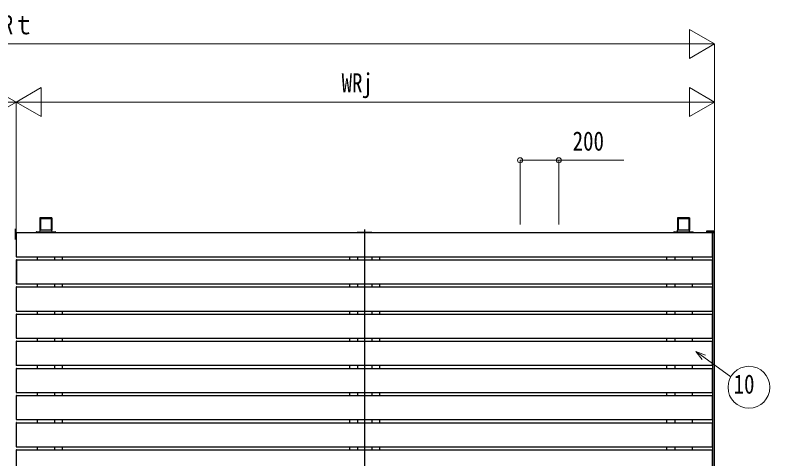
# Model space of a CAD drawing. Units: millimetres, scale not verified. Extents: x -12615 to 12615, y -8910 to 8910.
# Drawn here: x -7017 to -3125, y -3019 to -730 of the extents above; entities that cross this region are included whole.
import ezdxf
from ezdxf.enums import TextEntityAlignment as Align

# ---------------------------------------------------------------- set-up
doc = ezdxf.new("R2010")
doc.units = ezdxf.units.MM
doc.header["$LTSCALE"] = 50
for name, color, linetype in [('0-4_YKK_12', 2, 'Continuous'), ('0-5_YKK_13', 4, 'Continuous'), ('0-6_YKK_A1', 4, 'Continuous')]:
    doc.layers.add(name, color=color, linetype=linetype)
doc.layers.add('0-7_YKK_D', color=6, linetype='Continuous', lineweight=18)
doc.styles.add('ＭＳ ゴシック', font='')
doc.styles.get('ＭＳ ゴシック').set_extended_font_data('MS Gothic')

msp = doc.modelspace()

# ---------------------------------------------------------------- linework, layer by layer
at = {"layer": '0-4_YKK_12'}
for p, q in [((-7016.35, -1832.66), (-7016.35, -1888.02)), ((-5214.85, -1834.91), (-5214.85, -5381.28))]:
    msp.add_line(p, q, dxfattribs=at)
at = {"layer": '0-5_YKK_13'}
for p, q in [((-7011.85, -1852.79), (-7011.85, -1853.09)), ((-7011.85, -1853.09), (-7011.85, -1974.91)), ((-7009.35, -1975), (-7009.35, -1853)), ((-5252.85, -1852), (-5252.76, -1850.44)), ((-5252.85, -1852), (-5176.85, -1852)), ((-5251.76, -1849.5), (-5177.95, -1849.5)), ((-5176.95, -1850.44), (-5176.85, -1852)), ((-7011.85, -1974.91), (-7011.85, -1975.21)), ((-7010.91, -1976.2), (-7009.35, -1976.3)), ((-7009.35, -1976.3), (-7009.35, -1975)), ((-7011.85, -1992.79), (-7011.85, -1993.09)), ((-7011.85, -1993.09), (-7011.85, -2114.91)), ((-7009.35, -2115), (-7009.35, -1993)), ((-7011.85, -2114.91), (-7011.85, -2115.21)), ((-7011.85, -2132.79), (-7011.85, -2133.09)), ((-7011.85, -2133.09), (-7011.85, -2254.91)), ((-7010.91, -2116.2), (-7009.35, -2116.3)), ((-7009.35, -2116.3), (-7009.35, -2115)), ((-7009.35, -2255), (-7009.35, -2133)), ((-7011.85, -2254.91), (-7011.85, -2255.21)), ((-7010.91, -2256.2), (-7009.35, -2256.3)), ((-7009.35, -2256.3), (-7009.35, -2255)), ((-7011.85, -2272.79), (-7011.85, -2273.09)), ((-7011.85, -2273.09), (-7011.85, -2394.91)), ((-7009.35, -2395), (-7009.35, -2273)), ((-7011.85, -2394.91), (-7011.85, -2395.21)), ((-7011.85, -2412.79), (-7011.85, -2413.09)), ((-7011.85, -2413.09), (-7011.85, -2534.91)), ((-7010.91, -2396.2), (-7009.35, -2396.3)), ((-7009.35, -2396.3), (-7009.35, -2395)), ((-7009.35, -2535), (-7009.35, -2413)), ((-7011.85, -2534.91), (-7011.85, -2535.21)), ((-7011.85, -2552.79), (-7011.85, -2553.09)), ((-7011.85, -2553.09), (-7011.85, -2674.91)), ((-7010.91, -2536.2), (-7009.35, -2536.3)), ((-7009.35, -2536.3), (-7009.35, -2535)), ((-7009.35, -2675), (-7009.35, -2553)), ((-7011.85, -2674.91), (-7011.85, -2675.21)), ((-7010.91, -2676.2), (-7009.35, -2676.3)), ((-7009.35, -2676.3), (-7009.35, -2675)), ((-7011.85, -2692.79), (-7011.85, -2693.09)), ((-7011.85, -2693.09), (-7011.85, -2814.91)), ((-7009.35, -2815), (-7009.35, -2693)), ((-7011.85, -2814.91), (-7011.85, -2815.21)), ((-7011.85, -2832.79), (-7011.85, -2833.09)), ((-7011.85, -2833.09), (-7011.85, -2954.91)), ((-7010.91, -2816.2), (-7009.35, -2816.3)), ((-7009.35, -2816.3), (-7009.35, -2815)), ((-7009.35, -2955), (-7009.35, -2833)), ((-7011.85, -2954.91), (-7011.85, -2955.21)), ((-7010.91, -2956.2), (-7009.35, -2956.3)), ((-7009.35, -2956.3), (-7009.35, -2955)), ((-7011.85, -2972.79), (-7011.85, -2973.09)), ((-7011.85, -2973.09), (-7011.85, -3094.91)), ((-7009.35, -3095), (-7009.35, -2973))]:
    msp.add_line(p, q, dxfattribs=at)
for points in [[(-7009.35, -1853), (-7009.35, -1851.7), (-7010.91, -1851.8)], [(-7009.35, -1993), (-7009.35, -1991.7), (-7010.91, -1991.8)], [(-7009.35, -2133), (-7009.35, -2131.7), (-7010.91, -2131.8)], [(-7009.35, -2273), (-7009.35, -2271.7), (-7010.91, -2271.8)], [(-7009.35, -2413), (-7009.35, -2411.7), (-7010.91, -2411.8)], [(-7009.35, -2553), (-7009.35, -2551.7), (-7010.91, -2551.8)], [(-7009.35, -2693), (-7009.35, -2691.7), (-7010.91, -2691.8)], [(-7009.35, -2833), (-7009.35, -2831.7), (-7010.91, -2831.8)], [(-7009.35, -2973), (-7009.35, -2971.7), (-7010.91, -2971.8)]]:
    msp.add_lwpolyline(points, dxfattribs=at)
for centre, start, end in [((-7010.85, -1852.79), 93.5, 180), ((-5251.76, -1850.5), 90, 176.5), ((-5177.95, -1850.5), 3.5, 90), ((-7010.85, -1975.21), 180, 266.5), ((-7010.85, -1992.79), 93.5, 180), ((-7010.85, -2115.21), 180, 266.5), ((-7010.85, -2132.79), 93.5, 180), ((-7010.85, -2255.21), 180, 266.5), ((-7010.85, -2272.79), 93.5, 180), ((-7010.85, -2395.21), 180, 266.5), ((-7010.85, -2412.79), 93.5, 180), ((-7010.85, -2535.21), 180, 266.5), ((-7010.85, -2552.79), 93.5, 180), ((-7010.85, -2675.21), 180, 266.5), ((-7010.85, -2692.79), 93.5, 180), ((-7010.85, -2815.21), 180, 266.5), ((-7010.85, -2832.79), 93.5, 180), ((-7010.85, -2955.21), 180, 266.5), ((-7010.85, -2972.79), 93.5, 180)]:
    msp.add_arc(centre, 1, start, end, dxfattribs=at)
at = {"layer": '0-6_YKK_A1'}
for p, q in [((-6890.1, -1781.59), (-6890.1, -1839.68)), ((-6889.74, -1775.62), (-6890.09, -1781.25)), ((-6828.46, -1775.16), (-6889.24, -1775.16)), ((-6887.59, -1781.59), (-6887.59, -1839.43)), ((-6887.33, -1777.16), (-6887.58, -1781.25)), ((-6887.33, -1777.16), (-6830.38, -1777.16)), ((-6886.35, -1779.17), (-6886.35, -1839.43)), ((-6885.35, -1778.23), (-6832.35, -1778.23)), ((-6831.35, -1779.17), (-6831.35, -1839.43)), ((-6830.38, -1777.16), (-6830.12, -1781.25)), ((-6830.11, -1781.59), (-6830.11, -1839.43)), ((-6827.96, -1775.62), (-6827.61, -1781.25)), ((-6827.6, -1781.59), (-6827.6, -1839.68)), ((-3602.1, -1781.59), (-3602.1, -1839.68)), ((-3601.74, -1775.62), (-3602.09, -1781.25)), ((-3540.46, -1775.16), (-3601.24, -1775.16)), ((-3599.59, -1781.59), (-3599.59, -1839.43)), ((-3599.33, -1777.16), (-3599.58, -1781.25)), ((-3599.33, -1777.16), (-3542.38, -1777.16)), ((-3598.35, -1779.17), (-3598.35, -1839.43)), ((-3597.35, -1778.23), (-3544.35, -1778.23)), ((-3543.35, -1779.17), (-3543.35, -1839.43)), ((-3542.38, -1777.16), (-3542.12, -1781.25)), ((-3542.11, -1781.59), (-3542.11, -1839.43)), ((-3539.96, -1775.62), (-3539.61, -1781.25)), ((-3539.6, -1781.59), (-3539.6, -1839.68)), ((-7009.35, -1852), (-3420.35, -1852)), ((-7009.35, -1976), (-7009.35, -1852)), ((-6908.47, -1852), (-6908.29, -1848.94)), ((-6907.29, -1848), (-6906.66, -1848)), ((-6890.44, -1840.37), (-6890.91, -1848)), ((-6828.26, -1839.43), (-6889.44, -1839.43)), ((-6828.26, -1839.43), (-6889.44, -1839.43)), ((-6889.44, -1839.43), (-6889.44, -1839.43)), ((-6828.26, -1839.43), (-6828.26, -1839.43)), ((-6826.79, -1848), (-6827.26, -1840.37)), ((-6809.23, -1852), (-6809.42, -1848.94)), ((-3620.47, -1852), (-3620.29, -1848.94)), ((-3619.29, -1848), (-3618.66, -1848)), ((-3602.44, -1840.37), (-3602.91, -1848)), ((-3540.26, -1839.43), (-3601.44, -1839.43)), ((-3540.26, -1839.43), (-3601.44, -1839.43)), ((-3601.44, -1839.43), (-3601.44, -1839.43)), ((-3540.26, -1839.43), (-3540.26, -1839.43)), ((-3538.79, -1848), (-3539.26, -1840.37)), ((-3521.23, -1852), (-3521.42, -1848.94)), ((-3422.75, -1844.5), (-3450.76, -1844.5)), ((-3409.85, -1852), (-3449.85, -1852)), ((-3423.16, -1852), (-3422.16, -1852)), ((-3422.75, -1844.5), (-3420.76, -1844.5)), ((-3410.85, -1844.5), (-3420.76, -1844.5)), ((-3419.85, -3517.4), (-3419.85, -1852)), ((-3410.85, -1852), (-3409.85, -1852)), ((-3409.85, -1852), (-3409.85, -1845.5)), ((-3409.85, -3517.4), (-3409.85, -1852)), ((-6904.05, -1976), (-6904.05, -1992)), ((-6813.65, -1976), (-6813.65, -1992)), ((-6773.65, -1992), (-6773.65, -1976)), ((-5292.35, -1976), (-5292.35, -1992)), ((-5252.35, -1976), (-5252.35, -1992)), ((-5177.35, -1976), (-5177.35, -1992)), ((-5137.35, -1976), (-5137.35, -1992)), ((-3656.05, -1992), (-3656.05, -1976)), ((-3616.05, -1976), (-3616.05, -1992)), ((-3525.65, -1976), (-3525.65, -1992)), ((-7009.35, -1992), (-3420.35, -1992)), ((-7009.35, -1992), (-7009.35, -2116)), ((-7009.35, -2132), (-3420.35, -2132)), ((-7009.35, -2256), (-7009.35, -2132)), ((-6904.05, -2116), (-6904.05, -2132)), ((-6813.65, -2116), (-6813.65, -2132)), ((-6773.65, -2132), (-6773.65, -2116)), ((-5292.35, -2116), (-5292.35, -2132)), ((-5252.35, -2116), (-5252.35, -2132)), ((-5177.35, -2116), (-5177.35, -2132)), ((-5137.35, -2116), (-5137.35, -2132)), ((-3656.05, -2132), (-3656.05, -2116)), ((-3616.05, -2116), (-3616.05, -2132)), ((-3525.65, -2116), (-3525.65, -2132)), ((-6904.05, -2256), (-6904.05, -2272)), ((-6813.65, -2256), (-6813.65, -2272)), ((-6773.65, -2272), (-6773.65, -2256)), ((-5292.35, -2256), (-5292.35, -2272)), ((-5252.35, -2256), (-5252.35, -2272)), ((-5177.35, -2256), (-5177.35, -2272)), ((-5137.35, -2256), (-5137.35, -2272)), ((-3656.05, -2272), (-3656.05, -2256)), ((-3616.05, -2256), (-3616.05, -2272)), ((-3525.65, -2256), (-3525.65, -2272)), ((-7009.35, -2272), (-3420.35, -2272)), ((-7009.35, -2396), (-7009.35, -2272)), ((-7009.35, -2412), (-3420.35, -2412)), ((-7009.35, -2536), (-7009.35, -2412)), ((-6904.05, -2396), (-6904.05, -2412)), ((-6813.65, -2396), (-6813.65, -2412)), ((-6773.65, -2412), (-6773.65, -2396)), ((-5292.35, -2396), (-5292.35, -2412)), ((-5252.35, -2396), (-5252.35, -2412)), ((-5177.35, -2396), (-5177.35, -2412)), ((-5137.35, -2396), (-5137.35, -2412)), ((-3656.05, -2412), (-3656.05, -2396)), ((-3616.05, -2396), (-3616.05, -2412)), ((-3525.65, -2396), (-3525.65, -2412)), ((-7009.35, -2552), (-3420.35, -2552)), ((-7009.35, -2676), (-7009.35, -2552)), ((-6904.05, -2536), (-6904.05, -2552)), ((-6813.65, -2536), (-6813.65, -2552)), ((-6773.65, -2552), (-6773.65, -2536)), ((-5292.35, -2536), (-5292.35, -2552)), ((-5252.35, -2536), (-5252.35, -2552)), ((-5177.35, -2536), (-5177.35, -2552)), ((-5137.35, -2536), (-5137.35, -2552)), ((-3656.05, -2552), (-3656.05, -2536)), ((-3616.05, -2536), (-3616.05, -2552)), ((-3525.65, -2536), (-3525.65, -2552)), ((-6904.05, -2676), (-6904.05, -2692)), ((-6813.65, -2676), (-6813.65, -2692)), ((-6773.65, -2692), (-6773.65, -2676)), ((-5292.35, -2676), (-5292.35, -2692)), ((-5252.35, -2676), (-5252.35, -2692)), ((-5177.35, -2676), (-5177.35, -2692)), ((-5137.35, -2676), (-5137.35, -2692)), ((-3656.05, -2692), (-3656.05, -2676)), ((-3616.05, -2676), (-3616.05, -2692)), ((-3525.65, -2676), (-3525.65, -2692)), ((-7009.35, -2692), (-3420.35, -2692)), ((-7009.35, -2816), (-7009.35, -2692)), ((-7009.35, -2832), (-3420.35, -2832)), ((-7009.35, -2956), (-7009.35, -2832)), ((-6904.05, -2816), (-6904.05, -2832)), ((-6813.65, -2816), (-6813.65, -2832)), ((-6773.65, -2832), (-6773.65, -2816)), ((-5292.35, -2816), (-5292.35, -2832)), ((-5252.35, -2816), (-5252.35, -2832)), ((-5177.35, -2816), (-5177.35, -2832)), ((-5137.35, -2816), (-5137.35, -2832)), ((-3656.05, -2832), (-3656.05, -2816)), ((-3616.05, -2816), (-3616.05, -2832)), ((-3525.65, -2816), (-3525.65, -2832)), ((-6904.05, -2956), (-6904.05, -2972)), ((-6813.65, -2956), (-6813.65, -2972)), ((-6773.65, -2972), (-6773.65, -2956)), ((-5292.35, -2956), (-5292.35, -2972)), ((-5252.35, -2956), (-5252.35, -2972)), ((-5177.35, -2956), (-5177.35, -2972)), ((-5137.35, -2956), (-5137.35, -2972)), ((-3656.05, -2972), (-3656.05, -2956)), ((-3616.05, -2956), (-3616.05, -2972)), ((-3525.65, -2956), (-3525.65, -2972)), ((-7009.35, -2972), (-3420.35, -2972)), ((-7009.35, -3096), (-7009.35, -2972))]:
    msp.add_line(p, q, dxfattribs=at)
for points in [[(-7009.35, -1976), (-3420.73, -1976), (-3420.35, -1852)], [(-6906.66, -1848), (-6811.04, -1848), (-6810.42, -1848)], [(-3618.66, -1848), (-3523.04, -1848), (-3522.42, -1848)], [(-3451.76, -1845.44), (-3452.16, -1852), (-3451.16, -1852), (-3423.16, -1852)], [(-3421.76, -1845.44), (-3422.16, -1852), (-3421.16, -1852), (-3410.85, -1852)], [(-7009.35, -2116), (-3420.73, -2116), (-3420.35, -1992)], [(-7009.35, -2256), (-3420.73, -2256), (-3420.35, -2132)], [(-7009.35, -2396), (-3420.73, -2396), (-3420.35, -2272)], [(-7009.35, -2536), (-3420.73, -2536), (-3420.35, -2412)], [(-7009.35, -2676), (-3420.73, -2676), (-3420.35, -2552)], [(-7009.35, -2816), (-3420.73, -2816), (-3420.35, -2692)], [(-7009.35, -2956), (-3420.73, -2956), (-3420.35, -2832)], [(-7009.35, -3096), (-3420.73, -3096), (-3420.35, -2972)]]:
    msp.add_lwpolyline(points, dxfattribs=at)
for centre, radius, start, end in [((-6889.44, -1840.43), 1, 90, 176.48397), ((-6889.44, -1840.43), 0.999, 89.96394, 176.45762), ((-6828.26, -1840.43), 1, 3.51603, 90), ((-6828.26, -1840.43), 0.999, 3.54238, 90.03606), ((-3601.44, -1840.43), 1, 90, 176.48397), ((-3601.44, -1840.43), 0.999, 89.96394, 176.45762), ((-3540.26, -1840.43), 1, 3.51603, 90), ((-3540.26, -1840.43), 0.999, 3.54238, 90.03606), ((-3450.76, -1845.5), 1, 90, 176.5), ((-3420.76, -1845.5), 1, 90, 176.5), ((-3410.85, -1845.5), 1, 0, 90)]:
    msp.add_arc(centre, radius, start, end, dxfattribs=at)
for centre, major_axis, ratio, start_param, end_param in [((-6890.06, -1781.22), (0.033, 0.5), 0.058294, 1.6269593, 2.4123574), ((-6889.24, -1775.66), (-0.407, 0.293), 0.996273, 5.3376209, 6.843095), ((-6887.55, -1781.22), (0.033, 0.5), 0.058294, 1.6269593, 2.4123574), ((-6885.35, -1779.17), (-1, 0), 0.946294, 4.712389, 6.2831853), ((-6832.35, -1779.17), (-1, 0), 0.946294, 3.1415927, 4.712389), ((-6830.16, -1781.22), (-0.033, 0.5), 0.058294, 3.8708279, 4.6562261), ((-6828.46, -1775.66), (-0.407, -0.293), 0.996273, 2.5816829, 4.087157), ((-6827.65, -1781.22), (-0.033, 0.5), 0.058294, 3.8708279, 4.6562261), ((-3602.06, -1781.22), (0.033, 0.5), 0.058294, 1.6269593, 2.4123574), ((-3601.24, -1775.66), (-0.407, 0.293), 0.996273, 5.3376209, 6.843095), ((-3599.55, -1781.22), (0.033, 0.5), 0.058294, 1.6269593, 2.4123574), ((-3597.35, -1779.17), (-1, 0), 0.946294, 4.712389, 6.2831853), ((-3544.35, -1779.17), (-1, 0), 0.946294, 3.1415927, 4.712389), ((-3542.16, -1781.22), (-0.033, 0.5), 0.058294, 3.8708279, 4.6562261), ((-3540.46, -1775.66), (-0.407, -0.293), 0.996273, 2.5816829, 4.087157), ((-3539.65, -1781.22), (-0.033, 0.5), 0.058294, 3.8708279, 4.6562261), ((-6907.29, -1849), (-1, 0), 0.996804, 4.712389, 6.1697389), ((-6907.29, -1849), (-0.712, -0.702), 0.999635, 5.3912728, 5.4437165), ((-6810.42, -1849), (-1, 0), 0.996804, 3.2550391, 4.712389), ((-6810.42, -1849), (-0.712, 0.702), 0.999635, 3.9810615, 4.0335052), ((-3619.29, -1849), (-1, 0), 0.996804, 4.712389, 6.1697389), ((-3619.29, -1849), (-0.712, -0.702), 0.999635, 5.3912728, 5.4437165), ((-3522.42, -1849), (-1, 0), 0.996804, 3.2550391, 4.712389), ((-3522.42, -1849), (-0.712, 0.702), 0.999635, 3.9810615, 4.0335052)]:
    msp.add_ellipse(centre, major_axis=major_axis, ratio=ratio, start_param=start_param, end_param=end_param, dxfattribs=at)
at = {"layer": '0-7_YKK_D'}
for p, q in [((-3409.85, -878.59), (-3539.76, -803.59)), ((-3539.76, -803.59), (-3539.76, -953.59)), ((-3559.85, -878.59), (-10472.76, -878.59)), ((-3409.85, -878.59), (-3669.66, -878.59)), ((-3409.85, -878.59), (-3539.76, -953.59)), ((-3409.85, -1840.61), (-3409.85, -877.59)), ((-7012.41, -1178.59), (-7142.32, -1103.59)), ((-7012.41, -1178.59), (-6882.51, -1103.59)), ((-6882.51, -1253.59), (-6882.51, -1103.59)), ((-3409.85, -1178.59), (-3539.76, -1103.59)), ((-3539.76, -1103.59), (-3539.76, -1253.59)), ((-7012.41, -1178.59), (-7272.22, -1178.59)), ((-7012.41, -1178.59), (-7142.32, -1253.59)), ((-7012.41, -1880.83), (-7012.41, -1177.59)), ((-7012.41, -1880.83), (-7012.41, -1177.59)), ((-7012.41, -1178.59), (-6882.51, -1253.59)), ((-7012.41, -1178.59), (-6752.61, -1178.59)), ((-3559.85, -1178.59), (-6862.41, -1178.59)), ((-3409.85, -1178.59), (-3669.66, -1178.59)), ((-3409.85, -1178.59), (-3539.76, -1253.59)), ((-3409.85, -1841.61), (-3409.85, -1177.59)), ((-4413.26, -1809.35), (-4413.26, -1477.59)), ((-4213.26, -1809.35), (-4213.26, -1477.59))]:
    msp.add_line(p, q, dxfattribs=at)
for points in [[(-4413.26, -1478.59), (-4213.26, -1478.59), (-3877.46, -1478.59)], [(-3473.66, -2505.55), (-3506.76, -2464.42), (-3457.53, -2483.49)], [(-3506.76, -2464.42), (-3465.6, -2494.52), (-3326.97, -2595.91)]]:
    msp.add_lwpolyline(points, dxfattribs=at)
for centre, radius in [((-4413.26, -1478.59), 12.75), ((-4213.26, -1478.59), 12.75), ((-3233, -2649.15), 108)]:
    msp.add_circle(centre, radius, dxfattribs=at)

# ---------------------------------------------------------------- texts
at = {"layer": '0-7_YKK_D', "style": 'ＭＳ ゴシック', "width": 0.8}
for s, p in [('WRｔ', (-7135.11, -858.59)), ('WRj', (-5333.53, -1158.59)), ('200', (-4142.26, -1458.59)), ('10', (-3312.2, -2711.85))]:
    msp.add_text(s, height=98.97, dxfattribs=at).set_placement(p, align=Align.BOTTOM_LEFT)

doc.saveas('drawing.dxf')
